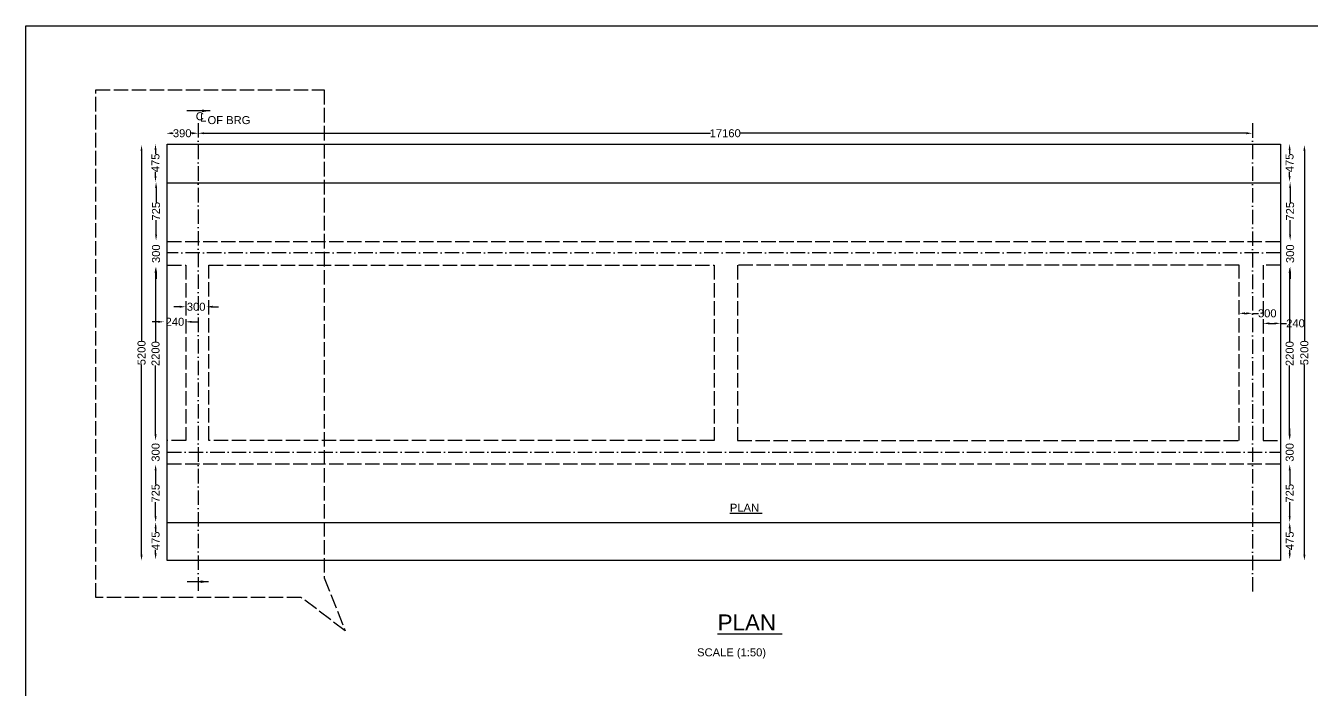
# Model space of a CAD drawing. Header units: millimetres. Extents: x 5124 to 1708793, y 2311 to 42990431.
# Drawn here: x 1681609 to 1697684, y 42982127 to 42990431 of the extents above; entities that cross this region are included whole.
import ezdxf

# ---------------------------------------------------------------- set-up
doc = ezdxf.new("R2010")
doc.units = ezdxf.units.MM
doc.header["$LTSCALE"] = 15
doc.header["$MEASUREMENT"] = 0
doc.linetypes.add('ACAD_ISO02W100', pattern=[15, 12, -3])
doc.linetypes.add('ACAD_ISO10W100', pattern=[18, 12, -3, 0, -3])
for name, color, linetype in [('DIMENSION', 7, 'Continuous'), ('DRAWING', 2, 'Continuous'), ('TEXT', 7, 'Continuous')]:
    doc.layers.add(name, color=color, linetype=linetype)
doc.styles.get("Standard").update_dxf_attribs({"font": 'arial.ttf', "height": 100})
doc.dimstyles.get("Standard").update_dxf_attribs({"dimtxt": 100, "dimasz": 75, "dimexe": 0.18, "dimexo": 0.0625, "dimgap": 0.09, "dimtad": 0, "dimdec": 0, "dimzin": 0, "dimdsep": 46, "dimtxsty": 'Standard', "dimcen": 0.09, "dimse1": 1, "dimse2": 1, "dimadec": 0, "dimazin": 0, "dimtfac": 1, "dimtdec": 0, "dimtofl": 0, "dimtmove": 0, "dimatfit": 3, "dimfxl": 1, "dimtolj": 1, "dimtzin": 0, "dimarcsym": 0})

# ---------------------------------------------------------------- blocks, each defined once
blk = doc.blocks.new('*D26')
at = {"layer": 'Defpoints', "color": 0, "transparency": 16777216}
for p in [(1683763, 42989087), (1683365, 42989055), (1683763, 42989055)]:
    blk.add_point(p, dxfattribs=at)
at = {"layer": 'DIMENSION', "color": 0, "lineweight": -2, "transparency": 16777216}
for p, q in [((1683440, 42989087), (1683453, 42989087)), ((1683688, 42989087), (1683674, 42989087))]:
    blk.add_line(p, q, dxfattribs=at)
at = {"layer": 'DIMENSION', "color": 0, "transparency": 16777216}
for points in [[(1683440, 42989100), (1683440, 42989075), (1683365, 42989087)], [(1683688, 42989100), (1683688, 42989075), (1683763, 42989087)]]:
    blk.add_solid(points, dxfattribs=at)
at = {"layer": 'DIMENSION', "color": 0, "transparency": 16777216, "insert": (1683564, 42989087), "char_height": 100, "attachment_point": 5}
blk.add_mtext('\\A1;390', dxfattribs=at)
blk = doc.blocks.new('*D27')
at = {"layer": 'Defpoints', "color": 0, "transparency": 16777216}
for p in [(1683763, 42989087), (1696936, 42989087), (1696936, 42989087)]:
    blk.add_point(p, dxfattribs=at)
at = {"layer": 'DIMENSION', "color": 0, "lineweight": -2, "transparency": 16777216}
for p, q in [((1683838, 42989087), (1690166, 42989087)), ((1696861, 42989087), (1690533, 42989087))]:
    blk.add_line(p, q, dxfattribs=at)
at = {"layer": 'DIMENSION', "color": 0, "transparency": 16777216}
for points in [[(1683838, 42989100), (1683838, 42989075), (1683763, 42989087)], [(1696861, 42989100), (1696861, 42989075), (1696936, 42989087)]]:
    blk.add_solid(points, dxfattribs=at)
at = {"layer": 'DIMENSION', "color": 0, "transparency": 16777216, "insert": (1690349, 42989087), "char_height": 100, "attachment_point": 5}
blk.add_mtext('\\A1;17160', dxfattribs=at)
blk = doc.blocks.new('*D28')
at = {"layer": 'Defpoints', "color": 0, "transparency": 16777216}
for p in [(1683237, 42988954), (1683230, 42988479), (1683237, 42988479)]:
    blk.add_point(p, dxfattribs=at)
at = {"layer": 'DIMENSION', "color": 0, "lineweight": -2, "transparency": 16777216}
for p, q in [((1683230, 42988879), (1683230, 42988830)), ((1683230, 42988554), (1683230, 42988604))]:
    blk.add_line(p, q, dxfattribs=at)
at = {"layer": 'DIMENSION', "color": 0, "transparency": 16777216}
for points in [[(1683218, 42988879), (1683243, 42988879), (1683230, 42988954)], [(1683218, 42988554), (1683243, 42988554), (1683230, 42988479)]]:
    blk.add_solid(points, dxfattribs=at)
at = {"layer": 'DIMENSION', "color": 0, "transparency": 16777216, "insert": (1683230, 42988717), "char_height": 100, "attachment_point": 5, "rotation": 90}
blk.add_mtext('\\A1;475', dxfattribs=at)
blk = doc.blocks.new('*D29')
at = {"layer": 'Defpoints', "color": 0, "transparency": 16777216}
for p in [(1683237, 42988479), (1683237, 42987746), (1683237, 42987746)]:
    blk.add_point(p, dxfattribs=at)
at = {"layer": 'DIMENSION', "color": 0, "lineweight": -2, "transparency": 16777216}
for p, q in [((1683237, 42988404), (1683237, 42988223)), ((1683237, 42987821), (1683237, 42988002))]:
    blk.add_line(p, q, dxfattribs=at)
at = {"layer": 'DIMENSION', "color": 0, "transparency": 16777216}
for points in [[(1683225, 42988404), (1683250, 42988404), (1683237, 42988479)], [(1683225, 42987821), (1683250, 42987821), (1683237, 42987746)]]:
    blk.add_solid(points, dxfattribs=at)
at = {"layer": 'DIMENSION', "color": 0, "transparency": 16777216, "insert": (1683237, 42988113), "char_height": 100, "attachment_point": 5, "rotation": 90}
blk.add_mtext('\\A1;725', dxfattribs=at)
blk = doc.blocks.new('*D30')
at = {"layer": 'Defpoints', "color": 0, "transparency": 16777216}
for p in [(1683237, 42987746), (1683237, 42987417), (1683237, 42987417)]:
    blk.add_point(p, dxfattribs=at)
at = {"layer": 'DIMENSION', "color": 0, "lineweight": -2, "transparency": 16777216}
for p, q in [((1683237, 42987821), (1683237, 42987896)), ((1683237, 42987342), (1683237, 42987267))]:
    blk.add_line(p, q, dxfattribs=at)
at = {"layer": 'DIMENSION', "color": 0, "transparency": 16777216}
for points in [[(1683225, 42987821), (1683250, 42987821), (1683237, 42987746)], [(1683225, 42987342), (1683250, 42987342), (1683237, 42987417)]]:
    blk.add_solid(points, dxfattribs=at)
at = {"layer": 'DIMENSION', "color": 0, "transparency": 16777216, "insert": (1683237, 42987582), "char_height": 100, "attachment_point": 5, "rotation": 90}
blk.add_mtext('\\A1;300', dxfattribs=at)
blk = doc.blocks.new('*D31')
at = {"layer": 'Defpoints', "color": 0, "transparency": 16777216}
for p in [(1683237, 42987417), (1683231, 42985250), (1683237, 42985250)]:
    blk.add_point(p, dxfattribs=at)
at = {"layer": 'DIMENSION', "color": 0, "lineweight": -2, "transparency": 16777216}
for p, q in [((1683231, 42987342), (1683231, 42986484)), ((1683231, 42985325), (1683231, 42986184))]:
    blk.add_line(p, q, dxfattribs=at)
at = {"layer": 'DIMENSION', "color": 0, "transparency": 16777216}
for points in [[(1683218, 42987342), (1683243, 42987342), (1683231, 42987417)], [(1683218, 42985325), (1683243, 42985325), (1683231, 42985250)]]:
    blk.add_solid(points, dxfattribs=at)
at = {"layer": 'DIMENSION', "color": 0, "transparency": 16777216, "insert": (1683231, 42986334), "char_height": 100, "attachment_point": 5, "rotation": 90}
blk.add_mtext('\\A1;2200', dxfattribs=at)
blk = doc.blocks.new('*D32')
at = {"layer": 'Defpoints', "color": 0, "transparency": 16777216}
for p in [(1683231, 42985250), (1683231, 42984950), (1683232, 42984950)]:
    blk.add_point(p, dxfattribs=at)
at = {"layer": 'DIMENSION', "color": 0, "lineweight": -2, "transparency": 16777216}
for p, q in [((1683232, 42985325), (1683232, 42985400)), ((1683232, 42984875), (1683232, 42984800))]:
    blk.add_line(p, q, dxfattribs=at)
at = {"layer": 'DIMENSION', "color": 0, "transparency": 16777216}
for points in [[(1683219, 42985325), (1683244, 42985325), (1683232, 42985250)], [(1683219, 42984875), (1683244, 42984875), (1683232, 42984950)]]:
    blk.add_solid(points, dxfattribs=at)
at = {"layer": 'DIMENSION', "color": 0, "transparency": 16777216, "insert": (1683232, 42985100), "char_height": 100, "attachment_point": 5, "rotation": 90}
blk.add_mtext('\\A1;300', dxfattribs=at)
blk = doc.blocks.new('*D33')
at = {"layer": 'Defpoints', "color": 0, "transparency": 16777216}
for p in [(1683232, 42984950), (1683232, 42984227), (1683232, 42984227)]:
    blk.add_point(p, dxfattribs=at)
at = {"layer": 'DIMENSION', "color": 0, "lineweight": -2, "transparency": 16777216}
for p, q in [((1683232, 42984875), (1683232, 42984699)), ((1683232, 42984302), (1683232, 42984478))]:
    blk.add_line(p, q, dxfattribs=at)
at = {"layer": 'DIMENSION', "color": 0, "transparency": 16777216}
for points in [[(1683219, 42984875), (1683244, 42984875), (1683232, 42984950)], [(1683219, 42984302), (1683244, 42984302), (1683232, 42984227)]]:
    blk.add_solid(points, dxfattribs=at)
at = {"layer": 'DIMENSION', "color": 0, "transparency": 16777216, "insert": (1683232, 42984589), "char_height": 100, "attachment_point": 5, "rotation": 90}
blk.add_mtext('\\A1;725', dxfattribs=at)
blk = doc.blocks.new('*D34')
at = {"layer": 'Defpoints', "color": 0, "transparency": 16777216}
for p in [(1683232, 42984227), (1683232, 42983763), (1683232, 42983763)]:
    blk.add_point(p, dxfattribs=at)
at = {"layer": 'DIMENSION', "color": 0, "lineweight": -2, "transparency": 16777216}
for p, q in [((1683232, 42984152), (1683232, 42984108)), ((1683232, 42983838), (1683232, 42983882))]:
    blk.add_line(p, q, dxfattribs=at)
at = {"layer": 'DIMENSION', "color": 0, "transparency": 16777216}
for points in [[(1683219, 42984152), (1683244, 42984152), (1683232, 42984227)], [(1683219, 42983838), (1683244, 42983838), (1683232, 42983763)]]:
    blk.add_solid(points, dxfattribs=at)
at = {"layer": 'DIMENSION', "color": 0, "transparency": 16777216, "insert": (1683232, 42983995), "char_height": 100, "attachment_point": 5, "rotation": 90}
blk.add_mtext('\\A1;475', dxfattribs=at)
blk = doc.blocks.new('*D35')
at = {"layer": 'Defpoints', "color": 0, "transparency": 16777216}
for p in [(1683056, 42988941), (1683064, 42988941), (1683064, 42983746)]:
    blk.add_point(p, dxfattribs=at)
at = {"layer": 'DIMENSION', "color": 0, "lineweight": -2, "transparency": 16777216}
for p, q in [((1683056, 42988866), (1683056, 42986493)), ((1683056, 42983821), (1683056, 42986195))]:
    blk.add_line(p, q, dxfattribs=at)
at = {"layer": 'DIMENSION', "color": 0, "transparency": 16777216}
for points in [[(1683043, 42988866), (1683068, 42988866), (1683056, 42988941)], [(1683043, 42983821), (1683068, 42983821), (1683056, 42983746)]]:
    blk.add_solid(points, dxfattribs=at)
at = {"layer": 'DIMENSION', "color": 0, "transparency": 16777216, "insert": (1683056, 42986344), "char_height": 100, "attachment_point": 5, "rotation": 90}
blk.add_mtext('\\A1;5200', dxfattribs=at)
blk = doc.blocks.new('*D36')
at = {"layer": 'Defpoints', "color": 0, "transparency": 16777216}
for p in [(1683337, 42986731), (1683608, 42986731), (1683608, 42986731)]:
    blk.add_point(p, dxfattribs=at)
at = {"layer": 'DIMENSION', "color": 0, "lineweight": -2, "transparency": 16777216}
for p, q in [((1683262, 42986731), (1683187, 42986731)), ((1683683, 42986731), (1683758, 42986731))]:
    blk.add_line(p, q, dxfattribs=at)
at = {"layer": 'DIMENSION', "color": 0, "transparency": 16777216}
for points in [[(1683262, 42986744), (1683262, 42986719), (1683337, 42986731)], [(1683683, 42986744), (1683683, 42986719), (1683608, 42986731)]]:
    blk.add_solid(points, dxfattribs=at)
at = {"layer": 'DIMENSION', "color": 0, "transparency": 16777216, "insert": (1683473, 42986731), "char_height": 100, "attachment_point": 5}
blk.add_mtext('\\A1;240', dxfattribs=at)
blk = doc.blocks.new('*D37')
at = {"layer": 'Defpoints', "color": 0, "transparency": 16777216}
for p in [(1683868, 42986919), (1683608, 42986731), (1683868, 42986731)]:
    blk.add_point(p, dxfattribs=at)
at = {"layer": 'DIMENSION', "color": 0, "lineweight": -2, "transparency": 16777216}
for p, q in [((1683533, 42986919), (1683458, 42986919)), ((1683943, 42986919), (1684018, 42986919))]:
    blk.add_line(p, q, dxfattribs=at)
at = {"layer": 'DIMENSION', "color": 0, "transparency": 16777216}
for points in [[(1683533, 42986932), (1683533, 42986907), (1683608, 42986919)], [(1683943, 42986932), (1683943, 42986907), (1683868, 42986919)]]:
    blk.add_solid(points, dxfattribs=at)
at = {"layer": 'DIMENSION', "color": 0, "transparency": 16777216, "insert": (1683738, 42986919), "char_height": 100, "attachment_point": 5}
blk.add_mtext('\\A1;300', dxfattribs=at)
blk = doc.blocks.new('*D38')
at = {"layer": 'Defpoints', "color": 0, "transparency": 16777216}
for p in [(1696936, 42986837), (1696770, 42986665), (1696936, 42986665)]:
    blk.add_point(p, dxfattribs=at)
at = {"layer": 'DIMENSION', "color": 0, "lineweight": -2, "transparency": 16777216}
for p, q in [((1696845, 42986837), (1696861, 42986837)), ((1696936, 42986837), (1697011, 42986837))]:
    blk.add_line(p, q, dxfattribs=at)
at = {"layer": 'DIMENSION', "color": 0, "transparency": 16777216}
for points in [[(1696845, 42986850), (1696845, 42986825), (1696770, 42986837)], [(1696861, 42986850), (1696861, 42986825), (1696936, 42986837)]]:
    blk.add_solid(points, dxfattribs=at)
at = {"layer": 'DIMENSION', "color": 0, "transparency": 16777216, "insert": (1697122, 42986837), "char_height": 100, "attachment_point": 5}
blk.add_mtext('\\A1;300', dxfattribs=at)
blk = doc.blocks.new('*D39')
at = {"layer": 'Defpoints', "color": 0, "transparency": 16777216}
for p in [(1697072, 42986712), (1697288, 42986712), (1697288, 42986712)]:
    blk.add_point(p, dxfattribs=at)
at = {"layer": 'DIMENSION', "color": 0, "lineweight": -2, "transparency": 16777216}
for p, q in [((1697147, 42986712), (1697213, 42986712)), ((1697288, 42986712), (1697363, 42986712))]:
    blk.add_line(p, q, dxfattribs=at)
at = {"layer": 'DIMENSION', "color": 0, "transparency": 16777216}
for points in [[(1697147, 42986724), (1697147, 42986699), (1697072, 42986712)], [(1697213, 42986724), (1697213, 42986699), (1697288, 42986712)]]:
    blk.add_solid(points, dxfattribs=at)
at = {"layer": 'DIMENSION', "color": 0, "transparency": 16777216, "insert": (1697475, 42986712), "char_height": 100, "attachment_point": 5}
blk.add_mtext('\\A1;240', dxfattribs=at)
blk = doc.blocks.new('*D40')
at = {"layer": 'Defpoints', "color": 0, "transparency": 16777216}
for p in [(1697408, 42988954), (1697401, 42988479), (1697408, 42988479)]:
    blk.add_point(p, dxfattribs=at)
at = {"layer": 'DIMENSION', "color": 0, "lineweight": -2, "transparency": 16777216}
for p, q in [((1697401, 42988879), (1697401, 42988830)), ((1697401, 42988554), (1697401, 42988604))]:
    blk.add_line(p, q, dxfattribs=at)
at = {"layer": 'DIMENSION', "color": 0, "transparency": 16777216}
for points in [[(1697389, 42988879), (1697414, 42988879), (1697401, 42988954)], [(1697389, 42988554), (1697414, 42988554), (1697401, 42988479)]]:
    blk.add_solid(points, dxfattribs=at)
at = {"layer": 'DIMENSION', "color": 0, "transparency": 16777216, "insert": (1697401, 42988717), "char_height": 100, "attachment_point": 5, "rotation": 90}
blk.add_mtext('\\A1;475', dxfattribs=at)
blk = doc.blocks.new('*D41')
at = {"layer": 'Defpoints', "color": 0, "transparency": 16777216}
for p in [(1697408, 42988479), (1697408, 42987746), (1697408, 42987746)]:
    blk.add_point(p, dxfattribs=at)
at = {"layer": 'DIMENSION', "color": 0, "lineweight": -2, "transparency": 16777216}
for p, q in [((1697408, 42988404), (1697408, 42988223)), ((1697408, 42987821), (1697408, 42988002))]:
    blk.add_line(p, q, dxfattribs=at)
at = {"layer": 'DIMENSION', "color": 0, "transparency": 16777216}
for points in [[(1697395, 42988404), (1697420, 42988404), (1697408, 42988479)], [(1697395, 42987821), (1697420, 42987821), (1697408, 42987746)]]:
    blk.add_solid(points, dxfattribs=at)
at = {"layer": 'DIMENSION', "color": 0, "transparency": 16777216, "insert": (1697408, 42988113), "char_height": 100, "attachment_point": 5, "rotation": 90}
blk.add_mtext('\\A1;725', dxfattribs=at)
blk = doc.blocks.new('*D42')
at = {"layer": 'Defpoints', "color": 0, "transparency": 16777216}
for p in [(1697408, 42987746), (1697408, 42987417), (1697408, 42987417)]:
    blk.add_point(p, dxfattribs=at)
at = {"layer": 'DIMENSION', "color": 0, "lineweight": -2, "transparency": 16777216}
for p, q in [((1697408, 42987821), (1697408, 42987896)), ((1697408, 42987342), (1697408, 42987267))]:
    blk.add_line(p, q, dxfattribs=at)
at = {"layer": 'DIMENSION', "color": 0, "transparency": 16777216}
for points in [[(1697395, 42987821), (1697420, 42987821), (1697408, 42987746)], [(1697395, 42987342), (1697420, 42987342), (1697408, 42987417)]]:
    blk.add_solid(points, dxfattribs=at)
at = {"layer": 'DIMENSION', "color": 0, "transparency": 16777216, "insert": (1697408, 42987582), "char_height": 100, "attachment_point": 5, "rotation": 90}
blk.add_mtext('\\A1;300', dxfattribs=at)
blk = doc.blocks.new('*D43')
at = {"layer": 'Defpoints', "color": 0, "transparency": 16777216}
for p in [(1697408, 42987417), (1697402, 42985250), (1697408, 42985250)]:
    blk.add_point(p, dxfattribs=at)
at = {"layer": 'DIMENSION', "color": 0, "lineweight": -2, "transparency": 16777216}
for p, q in [((1697402, 42987342), (1697402, 42986484)), ((1697402, 42985325), (1697402, 42986184))]:
    blk.add_line(p, q, dxfattribs=at)
at = {"layer": 'DIMENSION', "color": 0, "transparency": 16777216}
for points in [[(1697389, 42987342), (1697414, 42987342), (1697402, 42987417)], [(1697389, 42985325), (1697414, 42985325), (1697402, 42985250)]]:
    blk.add_solid(points, dxfattribs=at)
at = {"layer": 'DIMENSION', "color": 0, "transparency": 16777216, "insert": (1697402, 42986334), "char_height": 100, "attachment_point": 5, "rotation": 90}
blk.add_mtext('\\A1;2200', dxfattribs=at)
blk = doc.blocks.new('*D44')
at = {"layer": 'Defpoints', "color": 0, "transparency": 16777216}
for p in [(1697402, 42985250), (1697402, 42984950), (1697403, 42984950)]:
    blk.add_point(p, dxfattribs=at)
at = {"layer": 'DIMENSION', "color": 0, "lineweight": -2, "transparency": 16777216}
for p, q in [((1697403, 42985325), (1697403, 42985400)), ((1697403, 42984875), (1697403, 42984800))]:
    blk.add_line(p, q, dxfattribs=at)
at = {"layer": 'DIMENSION', "color": 0, "transparency": 16777216}
for points in [[(1697390, 42985325), (1697415, 42985325), (1697403, 42985250)], [(1697390, 42984875), (1697415, 42984875), (1697403, 42984950)]]:
    blk.add_solid(points, dxfattribs=at)
at = {"layer": 'DIMENSION', "color": 0, "transparency": 16777216, "insert": (1697403, 42985100), "char_height": 100, "attachment_point": 5, "rotation": 90}
blk.add_mtext('\\A1;300', dxfattribs=at)
blk = doc.blocks.new('*D45')
at = {"layer": 'Defpoints', "color": 0, "transparency": 16777216}
for p in [(1697403, 42984950), (1697403, 42984227), (1697403, 42984227)]:
    blk.add_point(p, dxfattribs=at)
at = {"layer": 'DIMENSION', "color": 0, "lineweight": -2, "transparency": 16777216}
for p, q in [((1697403, 42984875), (1697403, 42984699)), ((1697403, 42984302), (1697403, 42984478))]:
    blk.add_line(p, q, dxfattribs=at)
at = {"layer": 'DIMENSION', "color": 0, "transparency": 16777216}
for points in [[(1697390, 42984875), (1697415, 42984875), (1697403, 42984950)], [(1697390, 42984302), (1697415, 42984302), (1697403, 42984227)]]:
    blk.add_solid(points, dxfattribs=at)
at = {"layer": 'DIMENSION', "color": 0, "transparency": 16777216, "insert": (1697403, 42984589), "char_height": 100, "attachment_point": 5, "rotation": 90}
blk.add_mtext('\\A1;725', dxfattribs=at)
blk = doc.blocks.new('*D46')
at = {"layer": 'Defpoints', "color": 0, "transparency": 16777216}
for p in [(1697403, 42984227), (1697403, 42983763), (1697403, 42983763)]:
    blk.add_point(p, dxfattribs=at)
at = {"layer": 'DIMENSION', "color": 0, "lineweight": -2, "transparency": 16777216}
for p, q in [((1697403, 42984152), (1697403, 42984108)), ((1697403, 42983838), (1697403, 42983882))]:
    blk.add_line(p, q, dxfattribs=at)
at = {"layer": 'DIMENSION', "color": 0, "transparency": 16777216}
for points in [[(1697390, 42984152), (1697415, 42984152), (1697403, 42984227)], [(1697390, 42983838), (1697415, 42983838), (1697403, 42983763)]]:
    blk.add_solid(points, dxfattribs=at)
at = {"layer": 'DIMENSION', "color": 0, "transparency": 16777216, "insert": (1697403, 42983995), "char_height": 100, "attachment_point": 5, "rotation": 90}
blk.add_mtext('\\A1;475', dxfattribs=at)
blk = doc.blocks.new('*D47')
at = {"layer": 'Defpoints', "color": 0, "transparency": 16777216}
for p in [(1697586, 42988941), (1697595, 42988941), (1697595, 42983746)]:
    blk.add_point(p, dxfattribs=at)
at = {"layer": 'DIMENSION', "color": 0, "lineweight": -2, "transparency": 16777216}
for p, q in [((1697586, 42988866), (1697586, 42986493)), ((1697586, 42983821), (1697586, 42986195))]:
    blk.add_line(p, q, dxfattribs=at)
at = {"layer": 'DIMENSION', "color": 0, "transparency": 16777216}
for points in [[(1697574, 42988866), (1697599, 42988866), (1697586, 42988941)], [(1697574, 42983821), (1697599, 42983821), (1697586, 42983746)]]:
    blk.add_solid(points, dxfattribs=at)
at = {"layer": 'DIMENSION', "color": 0, "transparency": 16777216, "insert": (1697586, 42986344), "char_height": 100, "attachment_point": 5, "rotation": 90}
blk.add_mtext('\\A1;5200', dxfattribs=at)

msp = doc.modelspace()

# ---------------------------------------------------------------- linework, layer by layer
at = {"layer": 'DIMENSION', "color": 0}
msp.add_lwpolyline([(1708793.3, 42970036), (1681608.6, 42970036), (1681608.6, 42990430.9), (1708793.3, 42990430.9)], close=True, dxfattribs=at)
at = {"layer": 'DRAWING', "color": 0, "linetype": 'ACAD_ISO02W100'}
for points in [[(1682484.6, 42989628.7), (1685338.8, 42989628.7), (1685338.8, 42983532.8), (1685598.8, 42982871.7), (1685051.8, 42983285.9), (1682484.6, 42983285.9), (1682484.6, 42989628.7)], [(1683374.8, 42987734.6), (1697288.3, 42987734.6)], [(1683374.8, 42987439.9), (1683608.3, 42987439.9), (1683608.3, 42985246.5), (1683374.8, 42985246.5)], [(1683896.5, 42985246.5), (1683896.5, 42987439.9), (1690212.9, 42987439.9), (1690212.9, 42985246.5), (1683896.5, 42985246.5)], [(1690501.8, 42987439.9), (1690501.8, 42985246.5), (1696770, 42985246.5), (1696770, 42987439.9), (1690501.8, 42987439.9)], [(1697288.3, 42987439.9), (1697071.9, 42987439.9), (1697071.9, 42985246.5), (1697288.3, 42985246.5)], [(1683374.8, 42984958), (1697288.3, 42984958)]]:
    msp.add_lwpolyline(points, dxfattribs=at)
at = {"layer": 'DRAWING', "color": 0, "linetype": 'ACAD_ISO10W100'}
for points in [[(1683762.6, 42989214.5), (1683762.6, 42983368.2)], [(1696936.2, 42989211.9), (1696936.2, 42983359.3)], [(1697288.3, 42987594.8), (1683374.8, 42987594.8)], [(1683374.8, 42985102.5), (1697288.3, 42985102.5)]]:
    msp.add_lwpolyline(points, dxfattribs=at)
at = {"layer": 'DRAWING', "color": 0}
msp.add_lwpolyline([(1683374.8, 42988950.3), (1697288.3, 42988950.3), (1697288.3, 42984217.9), (1683374.8, 42984217.9)], close=True, dxfattribs=at)
for points in [[(1683374.8, 42988469.1), (1697288.3, 42988469.1)], [(1697288.3, 42984217.9), (1697288.3, 42983750), (1683374.8, 42983750), (1683374.8, 42984217.9)]]:
    msp.add_lwpolyline(points, dxfattribs=at)

# ---------------------------------------------------------------- texts
at = {"layer": 'DIMENSION', "color": 0}
for s, p in [('C', (1683733.3, 42989249.8)), ('L', (1683786.9, 42989233.8)), ('OF BRG', (1683880.4, 42989201.9))]:
    msp.add_text(s, height=100, dxfattribs=at).set_placement(p)
at = {"layer": 'TEXT', "color": 0}
for s, height, p in [('%%UPLAN ', 100, (1690407.5, 42984358.6)), ('%%UPLAN ', 200, (1690254.5, 42982874.5)), ('SCALE (1:50)', 100, (1689997.4, 42982551.6))]:
    msp.add_text(s, height=height, dxfattribs=at).set_placement(p)

# ---------------------------------------------------------------- dimensions: what is measured, and where the dimension line sits
at = {"layer": 'DIMENSION', "color": 0}
for base, p1, p2, text, picture, middle in [((1683762.6, 42989087.2), (1683364.7, 42989055.2), (1683762.6, 42989055.2), '390', '*D26', (1683563.7, 42989087.2)), ((1696936.2, 42989087.2), (1683762.6, 42989087.2), (1696936.2, 42989087.2), '17160', '*D27', (1690349.4, 42989087.2)), ((1683867.6, 42986919.4), (1683608.3, 42986731.3), (1683867.6, 42986731.3), '300', '*D37', (1683737.9, 42986919.4)), ((1696936.2, 42986837.5), (1696770, 42986665.3), (1696936.2, 42986665.3), '300', '*D38', (1697121.6, 42986837.5)), ((1683608.3, 42986731.3), (1683336.7, 42986731.3), (1683608.3, 42986731.3), '240', '*D36', (1683472.5, 42986731.3)), ((1697288.3, 42986711.7), (1697071.9, 42986711.7), (1697288.3, 42986711.7), '240', '*D39', (1697474.6, 42986711.7))]:
    dim = msp.add_linear_dim(base=base, p1=p1, p2=p2, text=text, dimstyle='Standard', override={"dimzin": 2}, dxfattribs=at)
    dim.commit()
    dim.dimension.update_dxf_attribs({"geometry": picture, "text_midpoint": middle})
for base, p1, p2, text, picture, middle in [((1683055.7, 42988941.5), (1683064.2, 42983746.5), (1683064.2, 42988941.5), '5200', '*D35', (1683055.7, 42986344)), ((1697586, 42988941.5), (1697594.6, 42983746.5), (1697594.6, 42988941.5), '5200', '*D47', (1697586, 42986344)), ((1683237, 42987746.3), (1683237, 42988479.1), (1683237, 42987746.3), '725', '*D29', (1683237, 42988112.7)), ((1697407.9, 42987746.3), (1697407.9, 42988479.1), (1697407.9, 42987746.3), '725', '*D41', (1697407.9, 42988112.7)), ((1683237, 42987417.5), (1683237, 42987746.3), (1683237, 42987417.5), '300', '*D30', (1683237, 42987581.9)), ((1697407.9, 42987417.5), (1697407.9, 42987746.3), (1697407.9, 42987417.5), '300', '*D42', (1697407.9, 42987581.9)), ((1683230.8, 42985249.9), (1683237, 42987417.5), (1683237, 42985249.9), '2200', '*D31', (1683230.8, 42986333.7)), ((1697401.7, 42985249.9), (1697407.9, 42987417.5), (1697407.9, 42985249.9), '2200', '*D43', (1697401.7, 42986333.7)), ((1683232, 42984226.7), (1683231.7, 42984950.3), (1683231.7, 42984226.7), '725', '*D33', (1683232, 42984588.5)), ((1697402.9, 42984226.7), (1697402.6, 42984950.3), (1697402.6, 42984226.7), '725', '*D45', (1697402.9, 42984588.5)), ((1683231.7, 42983763.3), (1683232, 42984226.7), (1683232, 42983763.3), '475', '*D34', (1683231.7, 42983995)), ((1697402.6, 42983763.3), (1697402.9, 42984226.7), (1697402.9, 42983763.3), '475', '*D46', (1697402.6, 42983995))]:
    dim = msp.add_linear_dim(base=base, p1=p1, p2=p2, angle=90, text=text, dimstyle='Standard', override={"dimzin": 2}, dxfattribs=at)
    dim.commit()
    dim.dimension.update_dxf_attribs({"geometry": picture, "text_midpoint": middle})
for base, p1, p2, picture, middle in [((1683230.3, 42988479.1), (1683237, 42988954.2), (1683237, 42988479.1), '*D28', (1683230.3, 42988716.6)), ((1697401.2, 42988479.1), (1697407.9, 42988954.2), (1697407.9, 42988479.1), '*D40', (1697401.2, 42988716.6)), ((1683231.7, 42984950.3), (1683230.8, 42985249.9), (1683230.8, 42984950.3), '*D32', (1683231.7, 42985100.1)), ((1697402.6, 42984950.3), (1697401.7, 42985249.9), (1697401.7, 42984950.3), '*D44', (1697402.6, 42985100.1))]:
    dim = msp.add_linear_dim(base=base, p1=p1, p2=p2, angle=90, dimstyle='Standard', override={"dimzin": 2}, dxfattribs=at)
    dim.commit()
    dim.dimension.update_dxf_attribs({"geometry": picture, "text_midpoint": middle})

# ---------------------------------------------------------------- leaders
for points, override in [([(1683912, 42989367.6), (1683622.6, 42989367.6)], {"dimasz": 100, "dimzin": 2}), ([(1683892.8, 42983484.3), (1683624.6, 42983484.3)], {"dimasz": 100, "dimgap": 0.09, "dimtad": 0, "dimzin": 2})]:
    msp.add_leader(points, dimstyle='Standard', override=override, dxfattribs=at)

doc.saveas('drawing.dxf')
